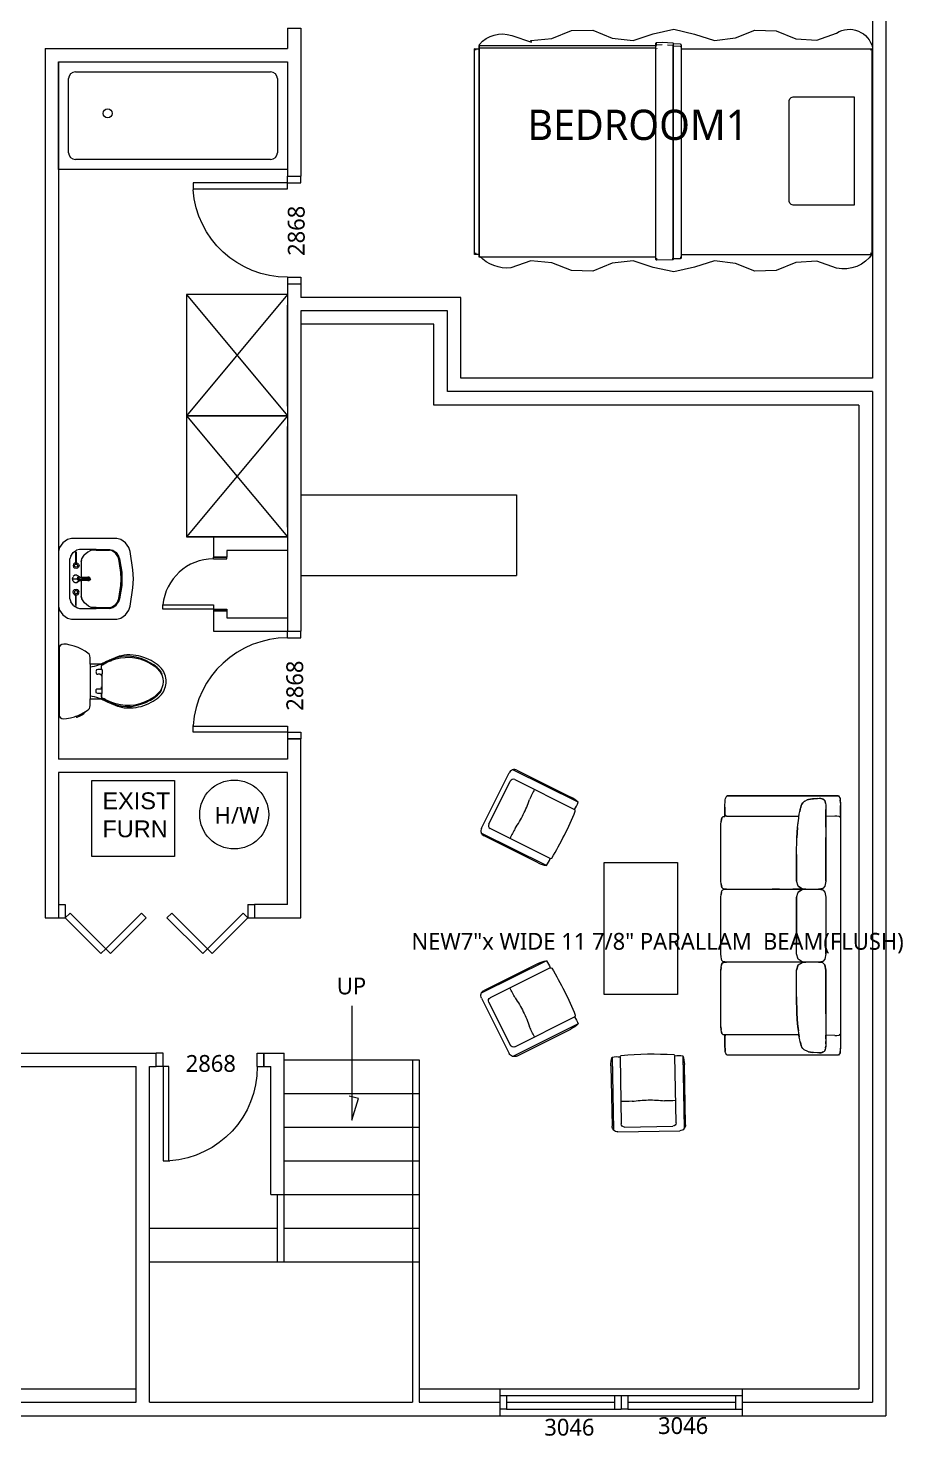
# Model space of a CAD drawing. Header units: inches. Extents: x 0 to 22102, y -19958 to 0.
# Drawn here: x 2695.3 to 2955.2, y -10433.5 to -10015.2 of the extents above; entities that cross this region are included whole.
import ezdxf

# ---------------------------------------------------------------- set-up
doc = ezdxf.new("R2010")
doc.units = ezdxf.units.IN
doc.header["$MEASUREMENT"] = 0
doc.layers.add('Fixtures_ Interior', color=7, linetype='Continuous', lineweight=0, true_color=0x616161)
doc.layers.add('Furniture_ Interior', color=7, linetype='Continuous', lineweight=25, true_color=0xa1a1a1)
for name, color, linetype, lineweight in [('wall', 200, 'Continuous', 20), ('wall view line', 210, 'Continuous', 13), ('window', 160, 'Continuous', 5), ('wood', 40, 'Continuous', 0)]:
    doc.layers.add(name, color=color, linetype=linetype, lineweight=lineweight)

# ---------------------------------------------------------------- blocks, each defined once
blk = doc.blocks.new('door2')
at = {"layer": 'wall'}
for p, q in [((4211.81, -10081.23), (4215.81, -10081.23)), ((4211.81, -10113.23), (4215.81, -10113.23))]:
    blk.add_line(p, q, dxfattribs=at)
at = {"layer": 'wood'}
for p, q in [((4211.81, -10083.23), (4211.81, -10081.23)), ((4211.81, -10083.23), (4215.81, -10083.23)), ((4215.81, -10083.23), (4215.81, -10081.23)), ((4183.81, -10111.23), (4183.81, -10109.23)), ((4183.81, -10109.48), (4211.81, -10109.48)), ((4211.81, -10111.23), (4183.81, -10111.23)), ((4211.81, -10109.48), (4211.81, -10111.23)), ((4211.81, -10111.23), (4215.81, -10111.23)), ((4211.81, -10111.23), (4211.81, -10113.23)), ((4215.81, -10111.23), (4215.81, -10113.23))]:
    blk.add_line(p, q, dxfattribs=at)
blk.add_arc((4211.68, -10111.16), 27.93, 89.7263, 176.0315, dxfattribs=at)
blk = doc.blocks.new('ADA Sink')
at = {"layer": 'Fixtures_ Interior', "lineweight": 0, "transparency": 33554687}
for p, q in [((-5.01, 8.38), (-4.6, 8.99)), ((-1.79, 9.54), (1.79, 9.54)), ((-3.76, 6.87), (-3.66, 7.24)), ((-3.35, 7.68), (-3.66, 7.24)), ((-1.88, 7.32), (-3.39, 7.32)), ((-3.39, 7.27), (-3.39, 7.32)), ((-3.39, 7.27), (-1.88, 7.27)), ((-2.91, 7.98), (-3.35, 7.68)), ((-2.91, 7.98), (-2.54, 8.08)), ((2.54, 8.08), (-2.54, 8.08)), ((-2.06, 7.32), (-2.02, 7.48)), ((-2.06, 7.27), (-2.02, 7.11)), ((-2.02, 7.48), (-1.88, 7.62)), ((-1.85, 7.41), (-1.89, 7.29)), ((-1.89, 7.29), (-1.85, 7.18)), ((-1.88, 7.62), (-1.69, 7.67)), ((-1.75, 7.48), (-1.85, 7.41)), ((-1.75, 7.1), (-1.85, 7.18)), ((-1.63, 7.48), (-1.75, 7.48)), ((-1.69, 7.67), (-1.5, 7.62)), ((-1.63, 7.48), (-1.53, 7.41)), ((-1.63, 7.1), (-1.53, 7.18)), ((-1.49, 7.29), (-1.53, 7.41)), ((-1.53, 7.18), (-1.49, 7.29)), ((-1.37, 7.48), (-1.5, 7.62)), ((-1.32, 7.29), (-1.37, 7.48)), ((-1.37, 7.11), (-1.32, 7.29)), ((-0.45, 7.44), (-0.28, 7.68)), ((-0.45, 7.2), (-0.45, 7.44)), ((0, 7.77), (-0.27, 7.68)), ((0.28, 7.68), (0, 7.77)), ((0, 7.67), (0, 7.22)), ((0, 7.11), (0, 7.22)), ((0.28, 7.67), (0.45, 7.44)), ((0.45, 7.43), (0.45, 7.15)), ((1.37, 7.48), (1.32, 7.29)), ((1.32, 7.29), (1.37, 7.11)), ((1.37, 7.48), (1.5, 7.62)), ((1.49, 7.29), (1.53, 7.41)), ((1.49, 7.29), (1.53, 7.18)), ((1.69, 7.67), (1.5, 7.62)), ((1.63, 7.48), (1.53, 7.41)), ((1.63, 7.1), (1.53, 7.18)), ((1.63, 7.48), (1.75, 7.48)), ((1.88, 7.62), (1.69, 7.67)), ((1.85, 7.41), (1.75, 7.48)), ((1.85, 7.18), (1.75, 7.1)), ((1.85, 7.41), (1.89, 7.29)), ((1.85, 7.18), (1.89, 7.29)), ((1.88, 7.62), (2.02, 7.48)), ((3.39, 7.32), (1.88, 7.32)), ((3.39, 7.27), (1.88, 7.27)), ((2.02, 7.48), (2.06, 7.32)), ((2.06, 7.27), (2.02, 7.11)), ((2.54, 8.08), (2.91, 7.98)), ((3.39, 7.63), (2.91, 7.98)), ((3.39, 7.63), (3.71, 7.12)), ((3.39, 7.32), (3.39, 7.27)), ((-3.76, 4.76), (-3.76, 6.87)), ((-3.41, 5.83), (-3.64, 5.36)), ((-3.46, 5.73), (-3.41, 5.82)), ((-3, 6.27), (-3.41, 5.83)), ((-3.41, 5.82), (-3, 6.27)), ((-2.54, 6.57), (-3, 6.27)), ((-2.54, 6.57), (-3, 6.27)), ((-2.22, 6.67), (-2.54, 6.57)), ((-2.44, 6.6), (-2.21, 6.67)), ((-2.22, 6.67), (-0.18, 6.67)), ((-2.02, 7.11), (-1.88, 6.97)), ((-1.88, 6.97), (-1.69, 6.92)), ((-1.75, 7.1), (-1.63, 7.1)), ((-1.69, 6.92), (-1.5, 6.97)), ((-1.5, 6.97), (-1.37, 7.11)), ((-0.54, 6.67), (-0.31, 6.67)), ((-0.45, 7.15), (-0.28, 6.91)), ((-0.22, 6.88), (-0.38, 7.15)), ((-0.28, 6.91), (-0.23, 6.89)), ((-0.23, 5.8), (-0.17, 5.88)), ((-0.23, 5.65), (-0.23, 5.8)), ((-0.14, 5.53), (-0.23, 5.65)), ((-0.22, 7.04), (-0.21, 6.96)), ((-0.21, 6.82), (-0.22, 6.88)), ((-0.19, 6.72), (-0.21, 6.82)), ((-0.18, 6.53), (-0.19, 6.72)), ((-0.19, 5.78), (-0.18, 5.81)), ((-0.19, 5.68), (-0.19, 5.78)), ((-0.19, 5.66), (-0.19, 5.68)), ((-0.19, 5.66), (-0.12, 5.56)), ((-0.17, 6.29), (-0.18, 6.53)), ((-0.18, 5.81), (-0.17, 5.9)), ((-0.17, 5.84), (-0.18, 5.73)), ((-0.16, 6.01), (-0.17, 6.29)), ((-0.17, 5.9), (-0.16, 6.03)), ((-0.13, 7.07), (-0.14, 7.17)), ((0, 5.48), (-0.14, 5.53)), ((-0.13, 7.07), (-0.12, 6.88)), ((-0.12, 5.58), (-0.11, 5.64)), ((-0.12, 5.56), (-0.12, 5.58)), ((-0.12, 5.58), (-0.12, 5.56)), ((0, 5.53), (-0.12, 5.56)), ((-0.12, 5.56), (-0.12, 5.56)), ((-0.1, 6.29), (-0.11, 6.6)), ((-0.11, 5.64), (-0.1, 5.77)), ((-0.1, 5.98), (-0.1, 6.29)), ((-0.1, 5.77), (-0.1, 5.98)), ((0, 6.9), (0, 7.11)), ((0, 6.9), (0, 6.61)), ((0, 6.29), (0, 6.61)), ((0, 6.29), (0, 5.97)), ((0, 5.97), (0, 5.74)), ((0, 5.61), (0, 5.74)), ((0, 5.54), (0, 5.61)), ((0.12, 5.56), (0, 5.53)), ((0, 5.53), (0, 5.54)), ((0, 5.54), (0, 5.53)), ((0, 5.48), (0.14, 5.53)), ((0.14, 5.53), (0, 5.48)), ((0, 5.48), (0, 5.48)), ((0.11, 6.6), (0.1, 6.29)), ((0.1, 6.29), (0.1, 5.98)), ((0.1, 5.98), (0.1, 5.77)), ((0.1, 5.77), (0.11, 5.64)), ((0.11, 6.6), (0.12, 6.88)), ((0.12, 5.58), (0.11, 5.64)), ((0.13, 7.07), (0.12, 6.88)), ((0.19, 5.66), (0.12, 5.56)), ((0.12, 5.56), (0.12, 5.58)), ((0.12, 5.58), (0.12, 5.56)), ((0.13, 7.07), (0.14, 7.17)), ((0.14, 5.53), (0.23, 5.65)), ((0.23, 5.65), (0.14, 5.53)), ((0.14, 5.53), (0.14, 5.53)), ((0.14, 5.53), (0.14, 5.53)), ((0.17, 6.29), (0.16, 6.01)), ((0.16, 6.03), (0.17, 5.9)), ((0.18, 6.57), (0.17, 6.29)), ((0.18, 6.53), (0.17, 6.29)), ((0.17, 6.29), (0.17, 6.28)), ((0.17, 5.9), (0.18, 5.81)), ((0.23, 5.8), (0.17, 5.88)), ((0.17, 5.88), (0.23, 5.8)), ((0.18, 5.73), (0.17, 5.84)), ((0.18, 6.57), (0.19, 6.8)), ((0.19, 6.72), (0.18, 6.53)), ((0.18, 6.67), (2.22, 6.67)), ((0.18, 5.81), (0.19, 5.78)), ((0.21, 6.96), (0.19, 6.8)), ((0.21, 6.82), (0.19, 6.72)), ((0.19, 5.78), (0.19, 5.78)), ((0.19, 5.78), (0.19, 5.66)), ((0.19, 5.78), (0.19, 5.78)), ((0.19, 5.78), (0.19, 5.78)), ((0.19, 5.66), (0.19, 5.68)), ((0.19, 5.68), (0.19, 5.66)), ((0.21, 6.96), (0.22, 7.04)), ((0.22, 6.88), (0.21, 6.82)), ((0.38, 7.15), (0.22, 6.88)), ((0.27, 6.91), (0.23, 6.89)), ((0.23, 5.8), (0.23, 5.65)), ((0.23, 5.8), (0.23, 5.8)), ((0.23, 5.8), (0.23, 5.65)), ((0.23, 5.8), (0.23, 5.8)), ((0.23, 5.65), (0.23, 5.65)), ((0.23, 5.65), (0.23, 5.65)), ((0.28, 6.91), (0.45, 7.14)), ((0.32, 6.67), (0.55, 6.67)), ((1.5, 6.97), (1.37, 7.11)), ((1.69, 6.92), (1.5, 6.97)), ((1.63, 7.1), (1.75, 7.1)), ((1.88, 6.97), (1.69, 6.92)), ((1.88, 6.97), (2.02, 7.11)), ((2.54, 6.57), (2.21, 6.67)), ((2.22, 6.67), (2.54, 6.57)), ((3.04, 6.22), (2.54, 6.57)), ((2.99, 6.25), (3.04, 6.22)), ((3.46, 5.71), (3.04, 6.22)), ((3.64, 5.36), (3.46, 5.71)), ((3.64, 5.36), (3.46, 5.71)), ((3.71, 7.12), (3.76, 6.87)), ((3.76, 6.87), (3.76, 4.76)), ((-3.64, 5.36), (-3.76, 4.76)), ((-3.76, 4.76), (-3.76, 3)), ((-3.64, 4.76), (-3.64, 5.36)), ((-3.64, 4.76), (-3.64, 3.04)), ((3.76, 4.76), (3.64, 5.36)), ((3.64, 4.76), (3.64, 5.36)), ((3.64, 4.76), (3.64, 3.04)), ((3.76, 3), (3.76, 4.76)), ((-3.76, 3), (-3.66, 2.63)), ((-3.76, 3), (-3.66, 2.63)), ((-3.66, 2.63), (-3.35, 2.19)), ((-3.55, 2.69), (-3.64, 3.04)), ((-3.26, 2.27), (-3.55, 2.69)), ((-3.35, 2.19), (-2.91, 1.88)), ((-2.85, 1.99), (-3.26, 2.27)), ((-2.91, 1.88), (-2.54, 1.76)), ((-2.54, 1.76), (-2.91, 1.88)), ((-2.5, 1.87), (-2.85, 1.99)), ((-0.83, 1.6), (-2.5, 1.87)), ((2.5, 1.87), (0.83, 1.6)), ((2.85, 1.99), (2.5, 1.87)), ((2.54, 1.76), (2.91, 1.88)), ((2.91, 1.88), (2.54, 1.76)), ((2.85, 1.99), (3.26, 2.27)), ((3.35, 2.19), (2.91, 1.88)), ((3.55, 2.69), (3.26, 2.27)), ((3.66, 2.63), (3.35, 2.19)), ((3.64, 3.04), (3.55, 2.69)), ((3.76, 3), (3.66, 2.63)), ((-2.54, 1.76), (-0.85, 1.49)), ((-0.85, 1.49), (0, 1.45)), ((0, 1.56), (-0.83, 1.6)), ((0.83, 1.6), (0, 1.56)), ((0, 1.45), (0.85, 1.49)), ((0.85, 1.49), (0, 1.45)), ((0.85, 1.49), (2.54, 1.76))]:
    blk.add_line(p, q, dxfattribs=at)
blk.add_lwpolyline([(3.99, 0.59), (3.48, 0.42), (1.16, 0.05), (0, 0), (0, 0), (-1.16, 0.05), (-3.48, 0.42), (-3.99, 0.59), (-4.6, 1.01), (-5.01, 1.61), (-5.15, 2.12), (-5.15, 7.87), (-5.01, 8.38), (-4.6, 8.99), (-3.99, 9.4), (-3.48, 9.54), (3.48, 9.54), (3.99, 9.4), (4.6, 8.99), (5.01, 8.38), (5.15, 7.87), (5.15, 2.12), (5.01, 1.61), (4.6, 1.01)], close=True, dxfattribs=at)
blk = doc.blocks.new('K-3578-RA  Barrington_ Comfort Height_ Two-Piece Elongated Toilet')
at = {"layer": 'Fixtures_ Interior', "lineweight": 0, "transparency": 33554687}
for p, q in [((-1.95, 8.55), (1.96, 8.55)), ((-1.27, 7.19), (-0.86, 7.19)), ((-0.82, 7.44), (-0.82, 7.69)), ((-0.82, 7.44), (-0.82, 7.22)), ((1.27, 7.19), (0.86, 7.19))]:
    blk.add_line(p, q, dxfattribs=at)
blk.add_lwpolyline([(-2.65, 8.55), (-2.86, 8.57), (-3.02, 8.62), (-3.18, 8.78), (-3.4, 9.1), (-3.63, 9.5), (-3.81, 9.89), (-3.96, 10.31), (-4.09, 10.76), (-4.17, 11.18), (-4.19, 11.49), (-4.16, 11.72), (-4.05, 11.89), (-3.92, 11.99), (-3.78, 12.02), (-1.95, 12.02), (-1.95, 12.09), (1.96, 12.09), (1.96, 12.02), (3.78, 12.02), (3.92, 11.99), (4.05, 11.89), (4.16, 11.72), (4.19, 11.49), (4.17, 11.18), (4.09, 10.76), (3.96, 10.31), (3.91, 10.16), (3.94, 10.12), (3.99, 10.08), (4.02, 10.04), (4.02, 10), (3.82, 9.59), (3.78, 9.53), (3.75, 9.45), (3.72, 9.39), (3.7, 9.35), (3.68, 9.32), (3.67, 9.31), (3.65, 9.29), (3.65, 9.29), (3.62, 9.26), (3.57, 9.21), (3.49, 9.15), (3.44, 9.11), (3.4, 9.09), (3.38, 9.07), (3.18, 8.78), (3.02, 8.62), (2.87, 8.57), (2.69, 8.55), (2.06, 8.55), (1.96, 8.55), (1.96, 7.58), (1.96, 7.35), (2.02, 7.2), (2.15, 6.92), (2.28, 6.63), (2.4, 6.36), (2.41, 6.33), (2.5, 6.12), (2.58, 5.92), (2.65, 5.72), (2.76, 5.48), (2.78, 5.43), (2.83, 5.27), (2.89, 5.02), (2.95, 4.72), (2.98, 4.4), (2.98, 4.07), (2.96, 3.72), (2.92, 3.39), (2.87, 3.11), (2.8, 2.83), (2.71, 2.52), (2.59, 2.21), (2.48, 1.94), (2.35, 1.7), (2.21, 1.45), (2.06, 1.23), (1.91, 1.02), (1.76, 0.84), (1.61, 0.68), (1.46, 0.54), (1.31, 0.43), (1.16, 0.32), (0.97, 0.22), (0.77, 0.14), (0.58, 0.08), (0.38, 0.03), (0.19, 0.01), (0.01, 0), (-0.18, 0.01), (-0.37, 0.03), (-0.57, 0.07), (-0.76, 0.14), (-0.96, 0.22), (-1.14, 0.32), (-1.3, 0.43), (-1.45, 0.54), (-1.6, 0.68), (-1.75, 0.84), (-1.9, 1.02), (-2.05, 1.23), (-2.2, 1.45), (-2.34, 1.69), (-2.47, 1.94), (-2.58, 2.21), (-2.7, 2.52), (-2.79, 2.83), (-2.86, 3.11), (-2.91, 3.39), (-2.95, 3.72), (-2.97, 4.07), (-2.97, 4.4), (-2.94, 4.72), (-2.88, 5.02), (-2.82, 5.27), (-2.77, 5.43), (-2.75, 5.48), (-2.64, 5.72), (-2.57, 5.92), (-2.49, 6.12), (-2.39, 6.34), (-2.37, 6.4), (-2.36, 6.42), (-2.27, 6.63), (-2.14, 6.92), (-2.01, 7.2), (-1.95, 7.35), (-1.95, 7.58), (-1.95, 8.11), (-1.95, 8.55)], close=True, dxfattribs=at)
for points in [[(-1.95, 12.02), (1.96, 12.02), (1.96, 12.09), (1.96, 12.02)], [(3.91, 10.16), (3.81, 9.89), (3.63, 9.5), (3.38, 9.07)], [(-1.64, 8.55), (-1.64, 8.53), (-1.68, 8.3), (-1.73, 8.05), (-1.8, 7.78), (-1.89, 7.5), (-1.95, 7.35)], [(1.96, 7.35), (1.9, 7.5), (1.81, 7.78), (1.74, 8.05), (1.69, 8.3), (1.65, 8.53), (1.65, 8.55)], [(-2.56, 2.83), (-2.71, 3.37), (-2.8, 3.91), (-2.82, 4.44), (-2.78, 4.96), (-2.68, 5.5), (-2.53, 5.99), (-2.39, 6.34)], [(-1.27, 7.19), (-1.33, 7.19), (-1.34, 7.19), (-1.35, 7.19), (-1.35, 7.2), (-1.36, 7.24), (-1.36, 7.25), (-1.36, 7.26), (-1.42, 7.27), (-1.58, 7.27), (-1.74, 7.27), (-1.79, 7.27), (-1.82, 7.23), (-1.89, 7.11), (-1.91, 7.07), (-1.97, 6.98), (-2.07, 6.79), (-2.1, 6.73), (-2.23, 6.46), (-2.36, 6.12), (-2.37, 6.11), (-2.52, 5.66), (-2.64, 5.14), (-2.7, 4.6), (-2.71, 4.06), (-2.66, 3.52), (-2.53, 2.97), (-2.31, 2.38), (-2.04, 1.82), (-1.76, 1.36), (-1.45, 1), (-1.11, 0.7), (-0.74, 0.5), (-0.37, 0.38), (0, 0.35), (0.37, 0.38), (0.74, 0.5), (1.11, 0.7), (1.45, 1), (1.76, 1.36), (2.04, 1.82), (2.31, 2.38), (2.53, 2.97), (2.66, 3.52), (2.71, 4.06), (2.7, 4.6), (2.64, 5.14), (2.52, 5.66), (2.37, 6.11), (2.36, 6.12), (2.23, 6.46), (2.1, 6.73), (2.07, 6.79), (1.97, 6.98), (1.91, 7.07), (1.89, 7.11)], [(-2.36, 6.42), (-2.22, 6.71), (-2.13, 6.87), (-2.07, 6.97), (-2.02, 7.05), (-1.97, 7.13), (-1.91, 7.2), (-1.86, 7.25), (-1.83, 7.27), (-1.81, 7.28), (-1.74, 7.29), (-1.58, 7.29), (-1.43, 7.29), (-1.36, 7.27)], [(-1.36, 7.27), (-1.35, 7.24), (-1.34, 7.19)], [(-1.33, 7.19), (-1.33, 7.69), (-1.32, 7.78), (-1.29, 7.83), (-1.24, 7.86), (-1.16, 7.87), (-1.08, 7.88), (-0.99, 7.87), (-0.92, 7.86), (-0.86, 7.83), (-0.83, 7.78), (-0.82, 7.69)], [(-0.57, 7.19), (-0.61, 7.19), (-0.63, 7.19), (-0.66, 7.19), (-0.72, 7.19), (-0.78, 7.19), (-0.81, 7.19), (-0.83, 7.19), (-0.86, 7.19)], [(-0.61, 7.19), (-0.61, 7.21), (-0.62, 7.26), (-0.63, 7.28), (-0.81, 7.28), (-0.82, 7.26), (-0.82, 7.21), (-0.82, 7.19)], [(0.57, 7.19), (0.27, 7.19), (0, 7.19), (-0.27, 7.19), (-0.57, 7.19)], [(0.86, 7.19), (0.83, 7.19), (0.81, 7.19), (0.78, 7.19), (0.72, 7.19), (0.66, 7.19), (0.63, 7.19), (0.61, 7.19), (0.57, 7.19)], [(0.83, 7.19), (0.82, 7.21), (0.82, 7.26), (0.81, 7.28), (0.63, 7.28), (0.62, 7.26), (0.61, 7.21), (0.61, 7.19)], [(1.34, 7.19), (1.35, 7.24), (1.36, 7.27), (1.43, 7.29), (1.58, 7.29), (1.74, 7.29), (1.82, 7.28), (1.83, 7.27), (1.86, 7.25), (1.91, 7.2), (1.96, 7.13), (2.02, 7.05), (2.07, 6.97), (2.13, 6.87), (2.22, 6.71), (2.37, 6.4), (2.53, 5.99), (2.68, 5.5), (2.78, 4.96), (2.82, 4.44), (2.81, 3.91), (2.72, 3.37), (2.57, 2.84), (2.36, 2.29), (2.12, 1.79), (2.11, 1.78), (1.84, 1.35), (1.56, 0.99), (1.25, 0.7), (0.97, 0.53), (0.79, 0.5), (0.77, 0.51)], [(1.34, 7.19), (1.34, 7.69), (1.33, 7.78), (1.3, 7.83), (1.25, 7.86), (1.17, 7.87), (1.09, 7.88), (1, 7.87), (0.92, 7.86), (0.87, 7.83), (0.84, 7.78), (0.83, 7.69), (0.83, 7.19)], [(1.35, 7.19), (1.34, 7.19), (1.33, 7.19), (1.27, 7.19)], [(1.35, 7.19), (1.35, 7.2), (1.36, 7.24), (1.36, 7.25), (1.36, 7.26), (1.42, 7.27), (1.58, 7.27), (1.74, 7.27), (1.79, 7.27), (1.82, 7.23), (1.89, 7.11)], [(-0.98, 0.54), (-1.26, 0.72), (-1.57, 1.02), (-1.85, 1.38), (-2.1, 1.8), (-2.35, 2.29), (-2.56, 2.82)], [(-0.97, 0.53), (-0.79, 0.51), (-0.78, 0.52)]]:
    blk.add_lwpolyline(points, dxfattribs=at)
blk = doc.blocks.new('Harris Desk')
at = {"layer": 'Furniture_ Interior', "lineweight": 0, "transparency": 33554687}
blk.add_lwpolyline([(-18.9, 9.45), (18.9, 9.45), (18.9, 0), (-18.9, 0)], close=True, dxfattribs=at)
blk = doc.blocks.new('Rita Sofa Set_2')
at = {"layer": 'Furniture_ Interior', "lineweight": 0, "transparency": 33554687}
for p, q in [((-16.75, 15.19), (-16.44, 15.37)), ((-16.75, 15.19), (-16.75, 0.76)), ((-16.44, 15.37), (-15.5, 15.45)), ((-16.44, 15.37), (-16.26, 15.39)), ((-16.08, 15.4), (-16.26, 15.39)), ((-14.36, 15.45), (-15.5, 15.45)), ((-14.36, 15.45), (14.36, 15.45)), ((-14.02, 15.45), (-14.17, 15.44)), ((-14.17, 14.77), (-14.13, 15.27)), ((-14.17, 14.71), (-14.17, 14.94)), ((-14.15, 13.53), (-14.17, 14.71)), ((-14.13, 15.27), (-14.01, 15.45)), ((14.01, 15.45), (14.13, 15.27)), ((14.18, 15.44), (14.02, 15.45)), ((14.17, 14.77), (14.13, 15.27)), ((14.17, 14.71), (14.15, 13.53)), ((14.17, 14.71), (14.17, 14.94)), ((14.36, 15.45), (15.5, 15.45)), ((15.5, 15.45), (16.44, 15.37)), ((16.08, 15.4), (16.26, 15.39)), ((16.44, 15.37), (16.26, 15.39)), ((16.44, 15.37), (16.75, 15.19)), ((16.75, 15.19), (16.75, 0.76)), ((-16.43, 12.88), (-16.45, 12.72)), ((-16.43, 12.88), (-16.41, 12.99)), ((-16.41, 12.99), (-16.36, 13.12)), ((-16.31, 13.23), (-16.36, 13.12)), ((-16.24, 13.31), (-16.31, 13.23)), ((-16.24, 13.31), (-16.15, 13.39)), ((-15.98, 13.47), (-16.15, 13.39)), ((-15.8, 13.51), (-15.98, 13.47)), ((-15.8, 13.51), (-15.56, 13.52)), ((-15.56, 13.52), (-15.28, 13.53)), ((-15.28, 13.53), (-14.98, 13.53)), ((-14.63, 13.53), (-14.98, 13.53)), ((-14.15, 13.53), (-14.63, 13.53)), ((-13.51, 13.53), (-14.15, 13.53)), ((-12.7, 13.53), (-13.51, 13.53)), ((-12.7, 13.53), (-11.37, 13.54)), ((-9.21, 13.54), (-11.37, 13.54)), ((-7.05, 13.54), (-9.21, 13.54)), ((-5.76, 13.54), (-7.05, 13.54)), ((-5.76, 13.54), (-5.08, 13.42)), ((-5.08, 13.42), (-4.83, 13.18)), ((-4.78, 13.09), (-4.83, 13.18)), ((-4.78, 13.09), (-4.72, 12.63)), ((-4.64, 13.09), (-4.7, 12.63)), ((-4.59, 13.18), (-4.64, 13.09)), ((-4.59, 13.18), (-4.33, 13.42)), ((-4.33, 13.42), (-3.66, 13.54)), ((-3.66, 13.54), (-2.15, 13.54)), ((-2.15, 13.54), (0, 13.54)), ((0, 13.54), (2.15, 13.54)), ((3.66, 13.54), (2.15, 13.54)), ((3.66, 13.54), (4.33, 13.42)), ((4.33, 13.42), (4.59, 13.18)), ((4.64, 13.09), (4.59, 13.18)), ((4.7, 12.63), (4.64, 13.09)), ((4.78, 13.09), (4.72, 12.63)), ((4.83, 13.18), (4.78, 13.09)), ((5.08, 13.42), (4.83, 13.18)), ((5.76, 13.54), (5.08, 13.42)), ((7.05, 13.54), (5.76, 13.54)), ((9.21, 13.54), (7.05, 13.54)), ((11.37, 13.54), (9.21, 13.54)), ((11.37, 13.54), (12.7, 13.53)), ((12.7, 13.53), (13.51, 13.53)), ((13.51, 13.53), (14.15, 13.53)), ((14.63, 13.53), (14.15, 13.53)), ((14.63, 13.53), (14.98, 13.53)), ((15.28, 13.53), (14.98, 13.53)), ((15.28, 13.53), (15.56, 13.52)), ((15.8, 13.51), (15.56, 13.52)), ((15.8, 13.51), (15.98, 13.47)), ((16.15, 13.39), (15.98, 13.47)), ((16.24, 13.31), (16.15, 13.39)), ((16.24, 13.31), (16.31, 13.23)), ((16.36, 13.12), (16.31, 13.23)), ((16.41, 12.99), (16.36, 13.12)), ((16.41, 12.99), (16.43, 12.88)), ((16.45, 12.72), (16.43, 12.88)), ((-16.43, 12.44), (-16.45, 12.72)), ((-16.43, 12.44), (-16.38, 11.95)), ((-16.38, 11.95), (-16.37, 11.81)), ((-16.37, 11.81), (-16.28, 11.28)), ((-16.28, 11.28), (-16.23, 11.14)), ((-16.09, 10.82), (-16.23, 11.14)), ((-4.76, 10.47), (-4.71, 10.97)), ((-4.72, 12.63), (-4.71, 12.57)), ((-4.71, 10.96), (-4.72, 10.83)), ((-4.71, 12.57), (-4.7, 12.63)), ((-4.71, 0.73), (-4.71, 12.57)), ((-4.66, 10.47), (-4.71, 10.97)), ((-4.69, 10.83), (-4.71, 10.96)), ((4.71, 10.97), (4.66, 10.47)), ((4.69, 10.83), (4.71, 10.96)), ((4.7, 12.63), (4.71, 12.57)), ((4.72, 12.63), (4.71, 12.57)), ((4.71, 12.57), (4.71, 0.73)), ((4.71, 10.97), (4.76, 10.47)), ((4.72, 10.83), (4.71, 10.96)), ((16.23, 11.14), (16.09, 10.82)), ((16.28, 11.28), (16.23, 11.14)), ((16.28, 11.28), (16.37, 11.81)), ((16.38, 11.95), (16.37, 11.81)), ((16.43, 12.44), (16.38, 11.95)), ((16.45, 12.72), (16.43, 12.44)), ((-16.09, 10.82), (-16.02, 10.72)), ((-15.86, 10.55), (-16.02, 10.72)), ((-15.86, 10.55), (-15.7, 10.44)), ((-15.7, 10.44), (-15.51, 10.37)), ((-15.51, 10.37), (-15.27, 10.3)), ((-15.01, 10.24), (-15.27, 10.3)), ((-15.01, 10.24), (-14.73, 10.18)), ((-14.4, 10.11), (-14.73, 10.18)), ((-14, 10.05), (-14.4, 10.11)), ((-14.12, 0.73), (-14.12, 10.07)), ((-13.43, 9.99), (-14, 10.05)), ((-13.6, 9.99), (-13.85, 10.03)), ((-12.67, 9.88), (-13.6, 9.99)), ((-12.69, 9.87), (-13.01, 9.92)), ((-12.69, 9.87), (-11.34, 9.8)), ((-9.19, 9.76), (-11.34, 9.8)), ((-9.19, 9.76), (-7.06, 9.75)), ((-7.06, 9.75), (-5.77, 9.76)), ((-5.08, 9.95), (-5.77, 9.76)), ((-5.08, 9.95), (-4.76, 10.47)), ((-4.71, 10.43), (-4.71, 9.26)), ((-4.71, 9.58), (-4.71, 9.89)), ((-4.66, 10.47), (-4.34, 9.95)), ((-3.65, 9.76), (-4.34, 9.95)), ((-3.65, 9.76), (-2.14, 9.75)), ((-2.14, 9.75), (0, 9.75)), ((0, 9.75), (2.14, 9.75)), ((3.65, 9.76), (2.14, 9.75)), ((4.34, 9.95), (3.65, 9.76)), ((4.66, 10.47), (4.34, 9.95)), ((5.08, 9.95), (4.76, 10.47)), ((5.08, 9.95), (5.77, 9.76)), ((7.06, 9.75), (5.77, 9.76)), ((9.19, 9.76), (7.06, 9.75)), ((9.19, 9.76), (11.34, 9.8)), ((11.34, 9.8), (12.69, 9.87)), ((12.67, 9.88), (13.6, 9.99)), ((12.69, 9.87), (13.01, 9.92)), ((14, 10.05), (13.43, 9.99)), ((13.85, 10.03), (13.6, 9.99)), ((14, 10.05), (14.4, 10.11)), ((14.12, 10.07), (14.12, 0.73)), ((14.73, 10.18), (14.4, 10.11)), ((15.01, 10.24), (14.73, 10.18)), ((15.01, 10.24), (15.27, 10.3)), ((15.27, 10.3), (15.51, 10.37)), ((15.51, 10.37), (15.7, 10.44)), ((15.86, 10.55), (15.7, 10.44)), ((16.02, 10.72), (15.86, 10.55)), ((16.09, 10.82), (16.02, 10.72)), ((-4.71, 7.26), (-4.71, 7.81)), ((-4.71, 7.55), (-4.71, 6.6)), ((-4.71, 5.71), (-4.71, 6.6)), ((-4.71, 3.97), (-4.71, 4.83)), ((-16.44, 0.57), (-16.75, 0.76)), ((-16.26, 0.56), (-16.44, 0.57)), ((-15.32, 0.49), (-16.26, 0.56)), ((-15.32, 0.49), (-14.11, 0.49)), ((-14.29, 0.51), (-14.25, 0.53)), ((-14.25, 0.53), (-14.12, 0.63)), ((-14.12, 0.73), (-14.1, 0.43)), ((-14.1, 0.43), (-14.04, 0.24)), ((-13.92, 0.12), (-14.04, 0.24)), ((-13.92, 0.12), (-13.71, 0.05)), ((-13.71, 0.05), (-13.43, 0.01)), ((-13.07, 0), (-13.43, 0.01)), ((-5.76, 0), (-13.07, 0)), ((-5.4, 0.01), (-5.76, 0)), ((-5.4, 0.01), (-5.12, 0.05)), ((-5.12, 0.05), (-4.91, 0.12)), ((-4.79, 0.24), (-4.91, 0.12)), ((-4.73, 0.43), (-4.79, 0.24)), ((-4.73, 0.43), (-4.71, 0.73)), ((-4.72, 0.49), (-4.69, 0.49)), ((-4.71, 0.73), (-4.69, 0.43)), ((-4.63, 0.24), (-4.69, 0.43)), ((-4.5, 0.12), (-4.63, 0.24)), ((-4.3, 0.05), (-4.5, 0.12)), ((-4.3, 0.05), (-4.01, 0.01)), ((-3.66, 0), (-4.01, 0.01)), ((3.66, 0), (-3.66, 0)), ((4.01, 0.01), (3.66, 0)), ((4.3, 0.05), (4.01, 0.01)), ((4.5, 0.12), (4.3, 0.05)), ((4.5, 0.12), (4.63, 0.24)), ((4.63, 0.24), (4.69, 0.43)), ((4.71, 0.73), (4.69, 0.43)), ((4.69, 0.49), (4.72, 0.49)), ((4.73, 0.43), (4.71, 0.73)), ((4.73, 0.43), (4.79, 0.24)), ((4.79, 0.24), (4.91, 0.12)), ((4.91, 0.12), (5.12, 0.05)), ((5.4, 0.01), (5.12, 0.05)), ((5.4, 0.01), (5.76, 0)), ((13.07, 0), (5.76, 0)), ((13.07, 0), (13.43, 0.01)), ((13.71, 0.05), (13.43, 0.01)), ((13.71, 0.05), (13.92, 0.12)), ((13.92, 0.12), (14.04, 0.24)), ((14.04, 0.24), (14.1, 0.43)), ((14.12, 0.73), (14.1, 0.43)), ((14.11, 0.49), (15.32, 0.49)), ((14.25, 0.53), (14.12, 0.63)), ((14.25, 0.53), (14.29, 0.51)), ((15.32, 0.49), (16.26, 0.56)), ((16.44, 0.57), (16.26, 0.56)), ((16.75, 0.76), (16.44, 0.57))]:
    blk.add_line(p, q, dxfattribs=at)
for points in [[(-16.75, 15.19), (-16.44, 15.37), (-16.26, 15.39), (-16.08, 15.4), (-15.5, 15.45), (-14.36, 15.45), (-14.01, 15.45), (14.01, 15.45), (14.36, 15.45), (15.5, 15.45), (16.08, 15.4), (16.26, 15.39), (16.44, 15.37), (16.75, 15.19), (16.75, 0.76), (16.44, 0.57), (16.26, 0.56), (15.32, 0.49), (14.11, 0.49), (14.1, 0.43), (14.04, 0.24), (13.92, 0.12), (13.71, 0.05), (13.43, 0.01), (13.07, 0), (5.76, 0), (5.4, 0.01), (5.12, 0.05), (4.91, 0.12), (4.79, 0.24), (4.73, 0.43), (4.72, 0.49), (4.69, 0.49), (4.69, 0.43), (4.63, 0.24), (4.5, 0.12), (4.3, 0.05), (4.01, 0.01), (3.66, 0), (-3.66, 0), (-4.01, 0.01), (-4.3, 0.05), (-4.5, 0.12), (-4.63, 0.24), (-4.69, 0.43), (-4.69, 0.49), (-4.72, 0.49), (-4.73, 0.43), (-4.79, 0.24), (-4.91, 0.12), (-5.12, 0.05), (-5.4, 0.01), (-5.76, 0), (-13.07, 0), (-13.43, 0.01), (-13.71, 0.05), (-13.92, 0.12), (-14.04, 0.24), (-14.1, 0.43), (-14.11, 0.49), (-15.32, 0.49), (-16.26, 0.56), (-16.44, 0.57), (-16.75, 0.76)], [(-16.43, 12.88), (-16.41, 12.99), (-16.36, 13.12), (-16.31, 13.23), (-16.24, 13.31), (-16.15, 13.39), (-15.98, 13.47), (-15.8, 13.51), (-15.56, 13.52), (-15.28, 13.53), (-14.98, 13.53), (-14.63, 13.53), (-14.15, 13.53), (-13.51, 13.53), (-12.7, 13.53), (-11.37, 13.54), (-9.21, 13.54), (-7.05, 13.54), (-5.76, 13.54), (-5.08, 13.42), (-4.83, 13.18), (-4.78, 13.09), (-4.72, 12.63), (-4.71, 12.57), (-4.7, 12.63), (-4.64, 13.09), (-4.59, 13.18), (-4.33, 13.42), (-3.66, 13.54), (-2.15, 13.54), (0, 13.54), (2.15, 13.54), (3.66, 13.54), (4.33, 13.42), (4.59, 13.18), (4.64, 13.09), (4.7, 12.63), (4.71, 12.57), (4.72, 12.63), (4.78, 13.09), (4.83, 13.18), (5.08, 13.42), (5.76, 13.54), (7.05, 13.54), (9.21, 13.54), (11.37, 13.54), (12.7, 13.53), (13.51, 13.53), (14.15, 13.53), (14.63, 13.53), (14.98, 13.53), (15.28, 13.53), (15.56, 13.52), (15.8, 13.51), (15.98, 13.47), (16.15, 13.39), (16.24, 13.31), (16.31, 13.23), (16.36, 13.12), (16.41, 12.99), (16.43, 12.88), (16.45, 12.72), (16.43, 12.44), (16.38, 11.95), (16.37, 11.81), (16.28, 11.28), (16.23, 11.14), (16.09, 10.82), (16.02, 10.72), (15.86, 10.55), (15.7, 10.44), (15.51, 10.37), (15.27, 10.3), (15.01, 10.24), (14.73, 10.18), (14.4, 10.11), (14.12, 10.07), (14, 10.05), (13.85, 10.03), (13.6, 9.99), (13.01, 9.92), (12.69, 9.87), (11.34, 9.8), (9.19, 9.76), (7.06, 9.75), (5.77, 9.76), (5.08, 9.95), (4.76, 10.47), (4.71, 10.97), (4.66, 10.47), (4.34, 9.95), (3.65, 9.76), (2.14, 9.75), (0, 9.75), (-2.14, 9.75), (-3.65, 9.76), (-4.34, 9.95), (-4.66, 10.47), (-4.71, 10.97), (-4.76, 10.47), (-5.08, 9.95), (-5.77, 9.76), (-7.06, 9.75), (-9.19, 9.76), (-11.34, 9.8), (-12.69, 9.87), (-13.01, 9.92), (-13.6, 9.99), (-13.85, 10.03), (-14, 10.05), (-14.12, 10.07), (-14.4, 10.11), (-14.73, 10.18), (-15.01, 10.24), (-15.27, 10.3), (-15.51, 10.37), (-15.7, 10.44), (-15.86, 10.55), (-16.02, 10.72), (-16.09, 10.82), (-16.23, 11.14), (-16.28, 11.28), (-16.37, 11.81), (-16.38, 11.95), (-16.43, 12.44), (-16.45, 12.72)]]:
    blk.add_lwpolyline(points, close=True, dxfattribs=at)
blk = doc.blocks.new('Addison Slipper Chair')
at = {"layer": 'Furniture_ Interior', "lineweight": 0, "transparency": 33554687}
for p, q in [((-6.07, 0.41), (-6.07, 12.66)), ((6.07, 0.41), (6.07, 12.66))]:
    blk.add_line(p, q, dxfattribs=at)
blk.add_lwpolyline([(5.32, 13.01, -0.414214), (6.3, 12.02), (6.3, 1.87, -0.081047), (6.07, 0.41, -0.088417), (4.7, 0.41, -0.192868), (4.52, 0.18, -0.040637), (-4.52, 0.18, -0.192868), (-4.7, 0.41, -0.088417), (-6.07, 0.41, -0.081047), (-6.3, 1.87), (-6.3, 12.02, -0.414214), (-5.32, 13.01)], format="xyb", close=True, dxfattribs=at)
for points in [[(-4.7, 0.41), (-4.7, 11.66, -0.414214), (-4.14, 12.22), (4.13, 12.22, -0.414214), (4.7, 11.65), (4.7, 0.41)], [(-4.7, 7.91, -0.042581), (-2.78, 7.91, 0.028758), (0, 7.74, 0.028758), (2.78, 7.91, -0.042581), (4.7, 7.91)]]:
    blk.add_lwpolyline(points, format="xyb", dxfattribs=at)
blk = doc.blocks.new('Rail Bed')
at = {"layer": 'Furniture_ Interior', "lineweight": 0, "transparency": 33554687}
for p, q in [((-8.58, 17.38), (-8.58, 33.46)), ((8.61, 33.33), (8.72, 33.45)), ((-9.05, 16.71), (9.03, 16.71)), ((-8.89, 17.38), (9.01, 17.38)), ((9.03, 16.7), (9.08, 16.7)), ((-8.82, 15.26), (-8.82, 15.26)), ((-8.8, 15.34), (-8.8, 15.34)), ((-8.66, 0.4), (-8.66, 15.26)), ((-8.5, 15.31), (-8.51, 15.31))]:
    blk.add_line(p, q, dxfattribs=at)
blk.add_lwpolyline([(-8.93, 0.42, -0.31556), (-9.68, 3.13), (-9.13, 4.8), (-9.28, 4.74), (-9.43, 6.52), (-10.1, 8.16), (-10.13, 9.95), (-9.47, 11.59), (-9.26, 13.36), (-9.83, 15.04), (-10.21, 16.77), (-9.81, 18.5), (-9.26, 20.19), (-9.49, 21.96), (-10.13, 23.6), (-10.09, 25.39), (-9.42, 27.03), (-9.29, 28.81), (-9.9, 30.47, -0.517894), (-8.66, 33.49), (8.64, 33.47), (8.65, 33.48), (8.66, 33.49, -0.306534), (9.9, 30.47), (9.29, 28.81), (9.42, 27.03), (10.09, 25.39), (10.13, 23.6), (9.49, 21.96), (9.26, 20.19), (9.81, 18.5), (10.21, 16.77), (9.83, 15.04), (9.26, 13.36), (9.47, 11.59), (10.13, 9.95), (10.1, 8.16), (9.43, 6.52), (9.28, 4.74), (9.87, 3.07, -0.226152), (8.89, 0.42)], format="xyb", close=True, dxfattribs=at)
for points in [[(8.74, 17.38), (8.74, 33.46), (-8.58, 33.46), (-8.57, 33.46), (-8.56, 33.45), (-8.52, 33.4), (-8.46, 33.33)], [(-8.91, 15.79), (-8.89, 15.34), (-8.9, 15.31), (-8.88, 15.28), (-8.86, 15.27), (-8.83, 15.26), (-8.82, 15.26), (-9.02, 15.26), (-9.05, 15.27), (-9.07, 15.28), (-9.09, 15.31), (-9.09, 15.34), (-9.12, 15.79), (-9.11, 16.25), (-9.07, 16.7), (-9.06, 16.7), (-9.05, 16.71)], [(-9.02, 16.71), (-8.98, 17.31), (-8.97, 17.35), (-8.93, 17.37), (-8.89, 17.38)], [(-8.9, 16.25), (-8.87, 16.7), (-8.84, 16.7), (-8.78, 16.7), (-8.65, 16.7), (-8.59, 16.7), (-8.51, 16.7), (-8.36, 16.7), (9.19, 16.7)], [(-8.87, 16.7), (-8.87, 16.7), (-8.86, 16.71)], [(-8.81, 16.71), (-8.79, 17.31), (-8.78, 17.34), (-8.74, 17.37), (-8.7, 17.38)], [(8.94, 17.34), (9.09, 17.34), (9.1, 17.31), (9.11, 16.71)], [(9.01, 17.38), (9.04, 17.38), (9.07, 17.36), (9.09, 17.34)], [(9.05, 16.71), (9.17, 16.71), (9.18, 16.7), (9.19, 16.7), (9.05, 16.7)], [(9.12, 16.7), (9.19, 16.7), (9.19, 16.7), (9.21, 15.34), (9.21, 15.31)], [(-8.9, 15.31), (-9.03, 15.31), (-9.02, 15.31), (-9.02, 15.32), (-9.01, 15.33), (-9.01, 15.34), (-9.02, 15.34)], [(8.97, 15.26), (8.97, 0.4), (-8.85, 0.4), (-8.85, 15.26)], [(9.06, 15.31), (9.21, 15.31), (9.19, 15.28), (9.17, 15.27), (9.14, 15.26), (9, 15.26), (8.93, 15.26), (8.75, 15.26), (8.53, 15.26), (-8.36, 15.26), (-8.5, 15.26), (-8.83, 15.26)], [(-8.6, 15.34), (-8.63, 15.34), (-8.6, 15.34)], [(-8.46, 0.14), (-8.52, 0.06), (-8.56, 0.02), (-8.57, 0), (-8.58, 0), (-8.58, 0.4)], [(8.74, 0), (8.73, 0), (8.72, 0.02), (8.68, 0.06), (8.61, 0.14)]]:
    blk.add_lwpolyline(points, dxfattribs=at)
for points in [[(4.58, 26.82), (4.54, 26.65), (4.43, 26.53), (4.28, 26.49), (-4.22, 26.49), (-4.37, 26.53), (-4.48, 26.65), (-4.52, 26.82), (-4.52, 31.94), (4.58, 31.94)], [(8.74, 0.4), (8.74, 0), (-8.58, 0), (-8.58, 0.4)]]:
    blk.add_lwpolyline(points, close=True, dxfattribs=at)
blk = doc.blocks.new('dddd')
at = {"layer": 'wall'}
for p, q in [((4405.92, -10419.53), (4405.92, -10427.53)), ((4405.92, -10421.53), (4405.92, -10425.53)), ((4477.92, -10419.53), (4477.92, -10427.53)), ((4477.92, -10421.53), (4477.92, -10425.53))]:
    blk.add_line(p, q, dxfattribs=at)
at = {"layer": 'wall view line'}
for p, q in [((4405.92, -10419.53), (4477.92, -10419.53)), ((4405.92, -10427.53), (4477.92, -10427.53))]:
    blk.add_line(p, q, dxfattribs=at)
at = {"layer": 'window'}
for p, q in [((4407.92, -10423.53), (4439.92, -10423.53)), ((4443.92, -10423.53), (4475.92, -10423.53))]:
    blk.add_line(p, q, dxfattribs=at)
at = {"layer": 'wood'}
for p, q in [((4405.92, -10421.53), (4407.92, -10421.53)), ((4407.92, -10421.53), (4407.92, -10425.53)), ((4407.92, -10421.53), (4439.92, -10421.53)), ((4439.92, -10421.53), (4439.92, -10425.53)), ((4439.92, -10421.53), (4441.92, -10421.53)), ((4441.92, -10421.53), (4441.92, -10425.53)), ((4441.92, -10421.53), (4443.92, -10421.53)), ((4443.92, -10421.53), (4443.92, -10425.53)), ((4443.92, -10421.53), (4475.92, -10421.53)), ((4475.92, -10421.53), (4475.92, -10425.53)), ((4475.92, -10421.53), (4477.92, -10421.53)), ((4407.92, -10425.53), (4405.92, -10425.53)), ((4407.92, -10425.53), (4439.92, -10425.53)), ((4439.92, -10425.53), (4441.92, -10425.53)), ((4443.92, -10425.53), (4441.92, -10425.53)), ((4443.92, -10425.53), (4475.92, -10425.53)), ((4475.92, -10425.53), (4477.92, -10425.53))]:
    blk.add_line(p, q, dxfattribs=at)

msp = doc.modelspace()

# ---------------------------------------------------------------- linework, layer by layer
at = {"layer": 'Fixtures_ Interior', "linetype": 'Continuous', "lineweight": 0, "transparency": 33554687}
for p, q in [((2704.33855, -10057.23156), (2704.33855, -10025.23156)), ((2704.33855, -10025.23156), (2772.35807, -10025.23156)), ((2772.35807, -10025.23156), (2772.35807, -10057.23156)), ((2709.33855, -10028.23156), (2767.35807, -10028.23156)), ((2707.33855, -10052.23156), (2707.33855, -10030.23156)), ((2769.35807, -10030.23156), (2769.35807, -10052.23156)), ((2767.35807, -10054.23156), (2709.33855, -10054.23156)), ((2772.35807, -10057.23156), (2704.33855, -10057.23156)), ((2772.35807, -10094.40805), (2742.35807, -10094.40805)), ((2742.35807, -10094.40805), (2742.35807, -10130.40805)), ((2772.35807, -10094.40805), (2742.35807, -10130.40805)), ((2742.35807, -10094.40805), (2772.35807, -10130.40805)), ((2742.35807, -10130.40805), (2772.35807, -10130.40805)), ((2772.35807, -10130.40805), (2742.35807, -10130.40805)), ((2772.35807, -10130.40805), (2742.35807, -10130.40805)), ((2742.35807, -10130.40805), (2742.35807, -10166.40805)), ((2772.35807, -10130.40805), (2742.35807, -10166.40805)), ((2742.35807, -10130.40805), (2772.35807, -10166.40805)), ((2776.35807, -10153.89873), (2840.35807, -10153.89873)), ((2840.35807, -10153.89873), (2840.35807, -10177.89873)), ((2742.35807, -10166.40805), (2772.35807, -10166.40805)), ((2772.35807, -10166.40805), (2742.35807, -10166.40805)), ((2776.35807, -10177.89873), (2840.35807, -10177.89873))]:
    msp.add_line(p, q, dxfattribs=at)
at = {"layer": 'Fixtures_ Interior'}
msp.add_lwpolyline([(2714.20247, -10238.73109), (2738.83477, -10238.73109), (2738.83477, -10261.32271), (2714.20247, -10261.32271)], close=True, dxfattribs=at)
at = {"layer": 'Fixtures_ Interior', "linetype": 'Continuous', "lineweight": 0, "transparency": 33554687}
msp.add_circle((2718.96257, -10040.56763), 1.35423, dxfattribs=at)
at = {"layer": 'Fixtures_ Interior'}
msp.add_circle((2756.54081, -10248.87813), 10.23785, dxfattribs=at)
at = {"layer": 'Fixtures_ Interior', "linetype": 'Continuous', "lineweight": 0, "transparency": 33554687}
for centre, start, end in [((2709.33855, -10030.23156), 90, 180), ((2767.35807, -10030.23156), 360, 90), ((2709.33855, -10052.23156), 180, 270), ((2767.35807, -10052.23156), 270, 360)]:
    msp.add_arc(centre, 2, start, end, dxfattribs=at)
at = {"layer": 'wall'}
for p, q in [((2950.10807, -9975.22812), (2950.10807, -10427.53258)), ((2950.10807, -9975.22812), (2950.10807, -10119.22812)), ((2946.10807, -9979.22812), (2946.10807, -10119.22812)), ((2946.10807, -9979.22812), (2946.10807, -10119.22812)), ((2772.35807, -10015.22984), (2772.35807, -10021.23156)), ((2772.35807, -10015.22984), (2776.35807, -10015.22984)), ((2776.35807, -10015.22984), (2776.35807, -10059.23156)), ((2700.33855, -10021.23156), (2700.33855, -10059.23156)), ((2700.33855, -10021.23156), (2772.35807, -10021.23156)), ((2704.33855, -10025.23156), (2704.33855, -10059.23156)), ((2704.33855, -10025.23156), (2772.35807, -10025.23156)), ((2772.35807, -10025.23156), (2772.35807, -10059.23156)), ((2700.33855, -10059.23156), (2700.33855, -10279.59489)), ((2704.33855, -10059.23156), (2704.33855, -10232.41009)), ((2772.35807, -10059.23156), (2776.35807, -10059.23156)), ((2772.35807, -10091.23156), (2772.35807, -10123.22812)), ((2772.35807, -10091.23156), (2776.35807, -10091.23156)), ((2776.35807, -10091.23156), (2776.35807, -10095.22812)), ((2823.85807, -10095.22812), (2776.35807, -10095.22812)), ((2823.85807, -10119.22812), (2823.85807, -10095.22812)), ((2776.35807, -10099.22812), (2776.35807, -10194.39873)), ((2819.85807, -10099.22812), (2776.35807, -10099.22812)), ((2819.85807, -10123.22812), (2819.85807, -10099.22812)), ((2815.85807, -10103.22812), (2776.35807, -10103.22812)), ((2815.85807, -10127.22812), (2815.85807, -10103.22812)), ((2932.98307, -10119.22812), (2823.85807, -10119.22812)), ((2946.10807, -10119.22812), (2932.98307, -10119.22812)), ((2772.35807, -10123.22812), (2772.35807, -10194.39873)), ((2932.98307, -10123.22812), (2819.85807, -10123.22812)), ((2946.10807, -10123.22812), (2932.98307, -10123.22812)), ((2946.10807, -10123.22812), (2946.10807, -10423.53258)), ((2932.98307, -10127.22812), (2815.85807, -10127.22812)), ((2942.10807, -10127.22812), (2932.98307, -10127.22812)), ((2942.10807, -10127.22812), (2942.10807, -10419.53258)), ((2750.35807, -10172.40805), (2754.35807, -10172.40805)), ((2750.35807, -10188.40805), (2754.35807, -10188.40805)), ((2772.35807, -10194.39873), (2776.35807, -10194.39873)), ((2776.35807, -10226.40805), (2772.35807, -10226.40805)), ((2772.35807, -10226.40805), (2772.35807, -10232.41009)), ((2776.35807, -10279.59489), (2776.35807, -10226.40805)), ((2772.35807, -10232.41009), (2704.33855, -10232.41009)), ((2704.33855, -10236.41009), (2704.33855, -10275.59489)), ((2772.35807, -10236.41009), (2704.33855, -10236.41009)), ((2772.35807, -10275.59489), (2772.35807, -10236.41009)), ((2704.33855, -10275.59489), (2704.33855, -10275.59489)), ((2704.33855, -10275.59489), (2704.33855, -10279.59489)), ((2772.35807, -10275.59489), (2762.59831, -10275.59489)), ((2762.59831, -10275.59489), (2762.59831, -10279.59489)), ((2700.33855, -10279.59489), (2704.33855, -10279.59489)), ((2762.59831, -10279.59489), (2776.35807, -10279.59489)), ((2658.35807, -10319.78258), (2731.37753, -10319.78258)), ((2731.37753, -10319.78258), (2733.3843, -10319.78258)), ((2733.3843, -10323.78258), (2733.3843, -10319.78258)), ((2765.3843, -10319.78258), (2771.39107, -10319.78258)), ((2765.3843, -10323.78258), (2765.3843, -10319.78258)), ((2771.39107, -10381.78258), (2771.39107, -10319.78258)), ((2654.35807, -10323.78258), (2727.37753, -10323.78258)), ((2727.37753, -10423.53258), (2727.37753, -10323.78258)), ((2731.37753, -10323.78258), (2733.3843, -10323.78258)), ((2731.37753, -10423.53258), (2731.37753, -10323.78258)), ((2765.3843, -10323.78258), (2767.39107, -10323.78258)), ((2767.39107, -10361.78258), (2767.39107, -10323.78258)), ((2767.39107, -10361.78258), (2771.39107, -10361.78258)), ((2769.39107, -10381.78258), (2769.39107, -10361.78258)), ((2662.9928, -10419.53258), (2727.37753, -10419.53258)), ((2811.4671, -10419.53258), (2835.46626, -10419.53258)), ((2907.46626, -10419.53258), (2942.10807, -10419.53258)), ((2662.9928, -10423.53258), (2727.37753, -10423.53258)), ((2731.37753, -10423.53258), (2809.4671, -10423.53258)), ((2811.4671, -10423.53258), (2835.46626, -10423.53258)), ((2907.46626, -10423.53258), (2946.10807, -10423.53258)), ((2662.9928, -10427.53258), (2835.46626, -10427.53258)), ((2907.46626, -10427.53258), (2950.10807, -10427.53258))]:
    msp.add_line(p, q, dxfattribs=at)
at = {"layer": 'wall view line'}
for p, q in [((2772.35807, -10025.23156), (2772.35807, -10057.23156)), ((2772.35807, -10127.54503), (2772.35807, -10097.54503)), ((2772.35807, -10163.54503), (2772.35807, -10133.54503)), ((2772.35807, -10167.54503), (2772.35807, -10194.39873)), ((2754.35807, -10172.40805), (2750.35807, -10172.40805)), ((2754.35807, -10188.40805), (2750.35807, -10188.40805)), ((2791.42909, -10305.70384), (2791.42909, -10339.73904)), ((2771.39107, -10321.78258), (2811.4671, -10321.78258)), ((2809.4671, -10321.78258), (2809.4671, -10423.53258)), ((2811.4671, -10321.78258), (2811.4671, -10423.53258)), ((2771.39107, -10331.78258), (2811.4671, -10331.78258)), ((2793.43608, -10333.2408), (2790.71048, -10332.52304)), ((2791.42909, -10339.73904), (2793.43608, -10333.2408)), ((2771.39107, -10341.78258), (2811.4671, -10341.78258)), ((2771.39107, -10351.78258), (2811.4671, -10351.78258)), ((2771.39107, -10361.78258), (2811.4671, -10361.78258)), ((2731.37753, -10371.78258), (2769.39107, -10371.78258)), ((2771.39107, -10371.78258), (2811.4671, -10371.78258)), ((2731.37753, -10381.78258), (2811.4671, -10381.78258))]:
    msp.add_line(p, q, dxfattribs=at)
for points in [[(2772.35807, -10166.40805), (2750.35807, -10166.40805), (2750.35807, -10172.40805)], [(2772.35807, -10170.40805), (2754.35807, -10170.40805), (2754.35807, -10172.40805)], [(2750.35807, -10188.40805), (2750.35807, -10194.40805), (2772.35807, -10194.40805)], [(2754.35807, -10188.40805), (2754.35807, -10190.40805), (2772.35807, -10190.40805)]]:
    msp.add_lwpolyline(points, dxfattribs=at)
at = {"layer": 'wood'}
for p, q in [((2750.35807, -10172.90805), (2750.35807, -10172.40805)), ((2750.35807, -10172.90805), (2754.35807, -10172.90805)), ((2754.35807, -10172.90805), (2754.35807, -10172.40805)), ((2735.35807, -10187.90805), (2735.35807, -10186.59555)), ((2735.35807, -10186.59555), (2750.35807, -10186.59555)), ((2750.35807, -10187.90805), (2735.35807, -10187.90805)), ((2750.35807, -10186.59555), (2750.35807, -10187.90805)), ((2750.35807, -10187.90805), (2754.35807, -10187.90805)), ((2750.35807, -10187.90805), (2750.35807, -10188.40805)), ((2754.35807, -10187.90805), (2754.35807, -10188.40805)), ((2704.33855, -10275.59489), (2706.33855, -10275.59489)), ((2706.33855, -10275.59489), (2706.33855, -10279.59489)), ((2760.59831, -10275.59489), (2760.59831, -10279.59489)), ((2760.59831, -10275.59489), (2762.59831, -10275.59489)), ((2704.33855, -10279.59489), (2706.33855, -10279.59489)), ((2760.59831, -10279.59489), (2762.59831, -10279.59489))]:
    msp.add_line(p, q, dxfattribs=at)
for points in [[(2707.75276, -10278.18067), (2718.35937, -10288.78728), (2716.94515, -10290.20149), (2706.33855, -10279.59489)], [(2718.35937, -10288.78728), (2728.96597, -10278.18067), (2730.38018, -10279.59489), (2719.77358, -10290.20149)], [(2748.5775, -10288.78728), (2737.9709, -10278.18067), (2736.55668, -10279.59489), (2747.16328, -10290.20149)], [(2759.1841, -10278.18067), (2748.5775, -10288.78728), (2749.99171, -10290.20149), (2760.59831, -10279.59489)]]:
    msp.add_lwpolyline(points, close=True, dxfattribs=at)
msp.add_arc((2750.40581, -10188.02328), 15.11531, 90.1809376, 174.5799648, dxfattribs=at)

# ---------------------------------------------------------------- block references
at = {"layer": 'Fixtures_ Interior', "linetype": 'Continuous', "lineweight": 0, "transparency": 33554687}
for name, p, xscale, yscale, zscale, rotation in [('ADA Sink', (2726.57674, -10178.8594), -2.332005453697175, 2.332005453697175, 0.93280218147887, 90), ('K-3578-RA  Barrington_ Comfort Height_ Two-Piece Elongated Toilet', (2736.33852, -10209.32075), -2.647201359887394, 2.647201359887394, 1.042205259798187, 90.05478703844851)]:
    msp.add_blockref(name, p, dxfattribs=dict(at, xscale=xscale, yscale=yscale, zscale=zscale, rotation=rotation))
at = {"layer": 'Furniture_ Interior', "transparency": 33554687, "rotation": 270}
for name, p, xscale, yscale, zscale in [('Rail Bed', (2827.91475, -10051.62532), 3.530421827939401, 3.530421827939401, 1.41216873117576), ('Rita Sofa Set_2', (2901.13489, -10281.89646), 2.300421028495067, 2.300941074498699, 0.9203506469279914), ('Harris Desk', (2866.45869, -10282.72674), 1.036353148041667, 2.300876617319979, 0.9203506469279914)]:
    msp.add_blockref(name, p, dxfattribs=dict(at, xscale=xscale, yscale=yscale, zscale=zscale))
at = {"layer": 'Furniture_ Interior', "linetype": 'Continuous', "lineweight": 0, "transparency": 33554687, "yscale": 1.765534572848642, "zscale": 0.7904107933174058}
for p, xscale, rotation in [((2854.63088, -10254.97769), 1.731471129212277, 63.43494882292196), ((2854.63088, -10301.38587), -1.731471129212277, 116.565051177078), ((2879.28725, -10320.03789), -1.731471129212276, 181.0508860799009)]:
    msp.add_blockref('Addison Slipper Chair', p, dxfattribs=dict(at, xscale=xscale, rotation=rotation))
at = {"layer": 'wall view line'}
msp.add_blockref('dddd', (-1570.45354, 0), dxfattribs=at)
at = {"layer": 'wood', "xscale": -1}
for p, rotation in [((-1439.45354, -20172.45968), 180), ((12846.61242, -14535.5942), 270)]:
    msp.add_blockref('door2', p, dxfattribs=dict(at, rotation=rotation))
at = {"layer": 'wood'}
msp.add_blockref('door2', (-1439.45354, -113.17993), dxfattribs=at)

# ---------------------------------------------------------------- texts
at = {"attachment_point": 1}
for s, width, heights, insert, char_height in [('{\\fYu Gothic UI|b0|i0|c128|p34;BEDROOM1}', 59.0087057, [1.03347], (2843.61945, -10039.46327), 9), ('{\\fArial|b0|i0|c0|p34;EXIST\\PFURN}', 11.1953654, [0], (2717.37689, -10242.30081), 5), ('{\\fYu Gothic UI|b0|i0|c0|p34;H/W}', 15.274735, [1.03347], (2750.7353, -10246.63613), 5), ('{\\fYu Gothic UI|b0|i0|c0|p34;UP}', 15.274735, [1.03347], (2787.02313, -10297.31748), 5), ('{\\fYu Gothic UI|b0|i0|c0|p34;2868}', 15.274735, [1.03347], (2742.13724, -10320.33974), 5), ('{\\fYu Gothic UI|b0|i0|c0|p34;3046}', 15.274735, [1.03347], (2848.65068, -10428.42295), 5), ('{\\fYu Gothic UI|b0|i0|c0|p34;3046}', 15.274735, [1.03347], (2882.44518, -10427.94473), 5)]:
    msp.add_mtext_dynamic_manual_height_columns(s, width=width, gutter_width=1, heights=heights, dxfattribs=dict(at, insert=insert, char_height=char_height))
at = {"char_height": 5, "attachment_point": 1, "rotation": 90}
for insert in [(2772.46482, -10082.89564), (2772.0183, -10218.04687)]:
    msp.add_mtext_dynamic_manual_height_columns('{\\fYu Gothic UI|b0|i0|c0|p34;2868}', width=15.274735, gutter_width=1, heights=[1.03347], dxfattribs=dict(at, insert=insert))
at = {"insert": (2809.19217, -10284.06093), "char_height": 5, "width": 270.1537007, "attachment_point": 1}
msp.add_mtext('{\\fYu Gothic UI|b0|i0|c0|p34;NEW7"x WIDE 11 7/8" PARALLAM\\fYu Gothic UI|b0|i0|c128|p34; \\fYu Gothic UI|b0|i0|c0|p34; BEAM(FLUSH)}', dxfattribs=at)

doc.saveas('drawing.dxf')
